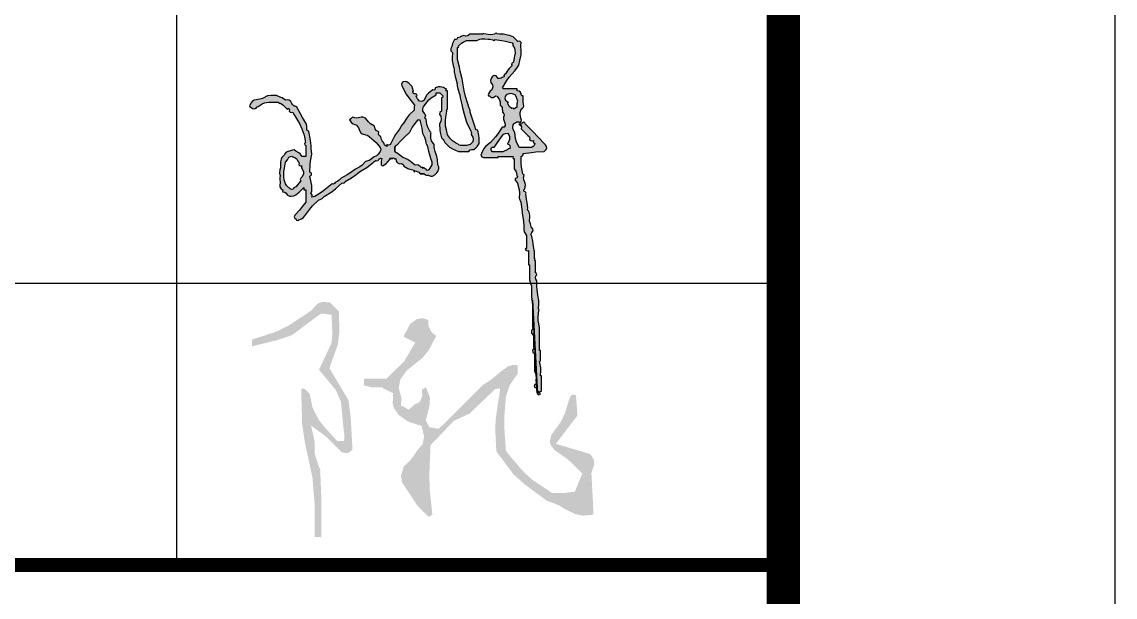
# Model space of a CAD drawing. Extents: x 343352 to 432452, y 769729 to 1078684.
# Drawn here: x 399458 to 402752, y 869656 to 871390 of the extents above; entities that cross this region are included whole.
import ezdxf

# ---------------------------------------------------------------- set-up
doc = ezdxf.new("R2010")
doc.units = 0
doc.header["$LTSCALE"] = 1000
doc.header["$MEASUREMENT"] = 0
doc.layers.add('PUB_TITLE', color=4, linetype='Continuous')

# ---------------------------------------------------------------- blocks, each defined once
blk = doc.blocks.new('A$C21010AD8')
h = blk.add_hatch(color=247)
h.paths.add_polyline_path([(249.1, 1768.2), (239.6, 1776.6), (231.3, 1779.1), (218.7, 1777.4), (197.6, 1790), (186.5, 1795.5), (163.8, 1804.8), (141.8, 1804.9), (130.8, 1804.3), (109, 1801.7), (79.3, 1786.9), (62.6, 1781.8), (29.7, 1777.4), (16.3, 1767.9), (10.3, 1761.2), (2.3, 1746.9), (0, 1741.9), (3.1, 1735.8), (8.4, 1734.7), (19.5, 1726.7), (28.8, 1725), (41.9, 1728.6), (44.7, 1734), (48.1, 1736.6), (54.1, 1737.7), (76.8, 1753.9), (90.8, 1759.8), (118.1, 1765.2), (141.3, 1765.2), (152.8, 1765.2), (176, 1765.2), (176.6, 1759.7), (183.5, 1756.3), (188.2, 1759.1), (203.4, 1746.3), (210.7, 1739.6), (224.8, 1725.5), (227.8, 1723.1), (233, 1724.9), (233.9, 1728.6), (240, 1723.9), (242.1, 1717.7), (240, 1710.3), (245.6, 1703.4), (253, 1701.3), (261.3, 1704.2), (265.2, 1695.2), (267.7, 1690.8), (273.5, 1682.9), (292.8, 1652.5), (301.5, 1636.5), (316.2, 1603.7), (328.1, 1571.8), (332.4, 1555), (337.5, 1521.4), (332.5, 1516), (334, 1506.6), (340.6, 1503.1), (340.6, 1476.3), (340.6, 1462.9), (340.6, 1436.1), (332, 1436.1), (327.8, 1436.1), (319.2, 1436.1), (305.8, 1451.9), (297.4, 1459), (279.6, 1469.6), (270.9, 1476.3), (259.2, 1475), (242.9, 1469.2), (232.4, 1466.1), (220.4, 1460.4), (213.1, 1452), (209.5, 1445.2), (200.6, 1435.3), (196.4, 1430.6), (192.7, 1419.6), (188.6, 1404), (187, 1377.4), (187, 1368), (183.3, 1356), (181.2, 1335.6), (184.9, 1322.6), (183.3, 1307.4), (183.9, 1293.3), (184.9, 1286.5), (184.9, 1281.3), (185.1, 1277.6), (183.1, 1262.9), (184.5, 1254.3), (191.2, 1241), (198.5, 1237.3), (201.8, 1230.8), (200.4, 1222.7), (213.4, 1221), (221.2, 1215.8), (227.8, 1204.5), (242.6, 1198.3), (251.5, 1197), (267.4, 1198.4), (279.6, 1204.5), (299.7, 1222.1), (309.4, 1231.3), (328.4, 1250.2), (328.4, 1244.1), (328.4, 1241), (328.4, 1234.9), (333.2, 1234.9), (335.7, 1234.9), (340.6, 1234.9), (340.6, 1205.7), (340.6, 1191.1), (340.6, 1161.8), (315.2, 1128.9), (301.8, 1113), (273.5, 1082.6), (271, 1072.5), (274.1, 1064.1), (282.7, 1058.2), (285.1, 1052.5), (293.5, 1050.8), (297.9, 1055.1), (314.8, 1060.1), (323.4, 1065.8), (334.5, 1079.5), (364.4, 1119.7), (381.1, 1138.8), (416.7, 1174), (431.8, 1179.1), (439.3, 1183.9), (450.3, 1195.3), (496.9, 1224.2), (519.2, 1240.9), (560, 1277.6), (568, 1276.2), (574.5, 1279.5), (578.2, 1286.7), (616.3, 1308.8), (634.7, 1321.1), (669.7, 1347.7), (708, 1370.5), (726.5, 1383.4), (761.1, 1411.7), (769.1, 1410.3), (775.7, 1413.5), (779.4, 1420.8), (785.4, 1425.2), (790.6, 1426), (797.7, 1423.9), (794.9, 1409.4), (794.3, 1402), (794.6, 1387.3), (797.4, 1381.8), (805.1, 1380.2), (809.8, 1384.3), (825.6, 1396.3), (833.1, 1403.1), (846.4, 1417.8), (846.4, 1423.9), (864.7, 1423.9), (865.1, 1426.6), (868.4, 1428.2), (870.8, 1426.9), (874, 1423), (878.3, 1422), (883, 1423.9), (885.5, 1409.2), (891.4, 1400.8), (904.3, 1393.4), (916.8, 1394.4), (926, 1389.3), (931.7, 1378.2), (954.4, 1364.8), (967.1, 1359.7), (992.7, 1353.8), (990.6, 1350.6), (992.1, 1346), (995.7, 1344.6), (996.7, 1348.4), (1001.9, 1350.1), (1004.9, 1347.7), (1016, 1345), (1021.9, 1341.3), (1029.2, 1332.4), (1035.3, 1332.4), (1053.6, 1332.4), (1061.8, 1326), (1067.6, 1323.8), (1078, 1323.3), (1092.8, 1317.5), (1103.9, 1318.4), (1117.6, 1326.4), (1130.4, 1338.4), (1135.8, 1346.5), (1142, 1362.9), (1141.7, 1373), (1140.3, 1378.3), (1135.9, 1387.3), (1133.6, 1419.5), (1130.5, 1435.8), (1120.7, 1466.5), (1115.2, 1482.9), (1113.9, 1492), (1114.6, 1509.2), (1098, 1532), (1092.9, 1548.1), (1093.2, 1576.2), (1095.7, 1579.2), (1093.9, 1584.4), (1090.2, 1585.4), (1075.1, 1613.6), (1069.9, 1629.8), (1065.8, 1661.6), (1059.3, 1665.1), (1057.7, 1674.4), (1062.8, 1679.8), (1057.4, 1693), (1053.5, 1699.4), (1044.5, 1710.3), (1046.2, 1727.2), (1049.6, 1736.3), (1059.7, 1749.9), (1081.5, 1777.9), (1095.9, 1790.4), (1126.8, 1807.8), (1126.8, 1812.7), (1126.8, 1815.1), (1126.8, 1820), (1135.3, 1820), (1139.6, 1820), (1148.1, 1820), (1153, 1815.1), (1155.4, 1812.7), (1160.3, 1807.8), (1165.3, 1802.4), (1163.8, 1793), (1157.2, 1789.5), (1157.2, 1757.9), (1157.2, 1742), (1157.2, 1710.3), (1147.9, 1702.4), (1146.6, 1689.5), (1154.2, 1679.8), (1155.3, 1660), (1153.3, 1649.1), (1145, 1631.1), (1147.4, 1597.9), (1149.8, 1581.2), (1157.2, 1548.8), (1168, 1540), (1172.7, 1534), (1178.6, 1521.4), (1207, 1493.9), (1224.5, 1482.2), (1260.8, 1466.5), (1285.2, 1466.5), (1297.4, 1466.5), (1321.8, 1466.5), (1330.8, 1476.1), (1339.2, 1479.5), (1352.3, 1478.7), (1367.1, 1491.9), (1374, 1499.4), (1385.8, 1515.3), (1384.1, 1547.1), (1382.2, 1563.1), (1376.6, 1594.5), (1367.4, 1597), (1362.1, 1603.3), (1361.4, 1612.8), (1349.2, 1649.4), (1343.1, 1667.7), (1330.9, 1704.2), (1330, 1714.2), (1328.7, 1719.3), (1324.8, 1728.6), (1303.5, 1798.1), (1294.9, 1833.7), (1282.2, 1905.3), (1271, 1951.6), (1265.5, 1974.8), (1254.7, 2021.1), (1254.7, 2050.4), (1254.7, 2065), (1254.7, 2094.3), (1259.1, 2094.4), (1262.4, 2099.3), (1260.8, 2103.4), (1277.9, 2119.8), (1288.2, 2126.9), (1309.6, 2136.9), (1334, 2136.9), (1346.2, 2136.9), (1370.5, 2136.9), (1389.1, 2144), (1399.5, 2146), (1419.3, 2146.1), (1438.9, 2145.1), (1448.8, 2143.9), (1468.1, 2140), (1471.8, 2136.6), (1478.5, 2138.3), (1480.2, 2143), (1522.1, 2137), (1543, 2132.7), (1583.9, 2121.7), (1587.6, 2116.8), (1588.5, 2112.5), (1586.9, 2106.5), (1597.2, 2090.2), (1600.6, 2080), (1602.1, 2060.8), (1598.5, 2042.5), (1596.7, 2033.3), (1593, 2015), (1592.6, 2008.7), (1589.9, 2002.9), (1582.7, 2000.2), (1579.6, 1991), (1583.9, 1984.6), (1565, 1967.9), (1556.7, 1957.7), (1544.2, 1935.8), (1537, 1932.1), (1533.7, 1925.6), (1535.1, 1917.5), (1527.5, 1914.4), (1523.8, 1912.6), (1516.8, 1908.4), (1507, 1906.1), (1500, 1907.8), (1492.4, 1914.5), (1487.7, 1922.5), (1480.1, 1925.7), (1471.1, 1923.6), (1466.2, 1918.7), (1463.8, 1916.3), (1458.9, 1911.4), (1453.9, 1894.9), (1455.6, 1883.2), (1465, 1868.8), (1466.6, 1856.6), (1465.9, 1849.9), (1462, 1838.3), (1451.2, 1831), (1446.4, 1825.5), (1440.6, 1813.9), (1438.3, 1809), (1441.4, 1802.9), (1446.7, 1801.7), (1456.9, 1792.9), (1468.6, 1791.9), (1480.2, 1798.7), (1484.7, 1803), (1493.1, 1801.4), (1495.5, 1795.6), (1507.2, 1778.9), (1510.9, 1767.3), (1510.7, 1746.9), (1517.3, 1742.6), (1520.2, 1739), (1522.9, 1731.6), (1524.1, 1720.7), (1524.7, 1715.2), (1526, 1704.2), (1533.3, 1694.2), (1535, 1685.8), (1532.1, 1673.7), (1532.3, 1661.3), (1533.6, 1654.8), (1538.1, 1643.3), (1542.1, 1631.7), (1541.3, 1623.4), (1535.1, 1612.8), (1530.2, 1612.8), (1527.8, 1612.8), (1522.9, 1612.8), (1498.2, 1573.9), (1483.9, 1555.4), (1452.8, 1521.4), (1425.8, 1499.7), (1413.9, 1485.1), (1398, 1454.3), (1395, 1443.9), (1400, 1433.8), (1410.2, 1430), (1445.5, 1430), (1463.2, 1430), (1498.5, 1430), (1498.5, 1432.4), (1498.5, 1433.6), (1498.5, 1436.1), (1535.1, 1436.1), (1553.4, 1436.1), (1589.9, 1436.1), (1587.2, 1431.4), (1590.6, 1424.4), (1596, 1423.9), (1596, 1399.5), (1596, 1387.3), (1596, 1362.9), (1606, 1347.8), (1609.4, 1338.3), (1611.3, 1320.3), (1615.4, 1315.6), (1613.8, 1307.8), (1608.2, 1305), (1602.7, 1302.3), (1601.1, 1294.5), (1605.2, 1289.8), (1612.6, 1281.8), (1615.5, 1276.1), (1617.4, 1265.4), (1626.2, 1234.8), (1628.1, 1218), (1626.5, 1186.2), (1635.4, 1160.2), (1638.5, 1146.4), (1641.8, 1119.1), (1646.6, 1080.1), (1649.1, 1060.6), (1653.9, 1021.6), (1653.7, 996.5), (1657.1, 982.7), (1669.2, 960.7), (1669.2, 929), (1669.2, 913.1), (1669.2, 881.4), (1666.5, 881.8), (1664.4, 880.8), (1663.1, 878.4), (1666.8, 871.1), (1673.3, 867.9), (1681.4, 869.3), (1681.4, 835.1), (1681.4, 818.1), (1681.4, 783.9), (1683.8, 783.9), (1685, 783.9), (1687.5, 783.9), (1687.5, 747.4), (1687.5, 729.1), (1687.5, 692.5), (1692.3, 677.9), (1694.8, 670.6), (1699.7, 655.9), (1699.7, 626.7), (1699.7, 612.1), (1699.7, 582.8), (1702.4, 582.5), (1704.1, 579.1), (1702.7, 576.7), (1701.3, 574.4), (1703, 570.9), (1705.7, 570.6), (1705.7, 504.8), (1705.7, 471.9), (1705.7, 406.1), (1708.5, 405.8), (1710.2, 402.3), (1708.8, 400), (1700.2, 385.2), (1701.2, 370.7), (1711.8, 357.3), (1711.8, 328.1), (1711.8, 313.4), (1711.8, 284.2), (1714.6, 283.9), (1716.3, 280.4), (1714.9, 278.1), (1707.3, 268.5), (1708.6, 255.5), (1717.9, 247.6), (1717.9, 206.2), (1717.9, 185.4), (1717.9, 144), (1726.3, 120.8), (1728.2, 107.7), (1727.1, 83.1), (1729.4, 73.3), (1727.6, 66.2), (1721, 58.7), (1717, 53.9), (1718.5, 46.3), (1724, 43.4), (1730.9, 37.9), (1733.1, 30.5), (1730.1, 22.1), (1735, 22.1), (1737.4, 22.1), (1742.3, 22.1), (1742.3, 17.2), (1742.3, 14.8), (1742.3, 9.9), (1737.4, 9.9), (1735, 9.9), (1730.1, 9.9), (1736.5, 2.2), (1745.2, 0), (1754.5, 3.8), (1750.3, 10.3), (1753.4, 19.5), (1760.6, 22.1), (1760.6, 58.7), (1760.6, 77), (1760.6, 113.5), (1758.2, 113.5), (1756.9, 113.5), (1754.5, 113.5), (1757, 145.1), (1756.4, 161.4), (1751.5, 192.8), (1748.1, 196.5), (1749.8, 203.2), (1754.5, 204.9), (1754.5, 229.3), (1754.5, 241.5), (1754.5, 265.9), (1752.1, 265.9), (1750.8, 265.9), (1748.4, 265.9), (1748.4, 322), (1748.4, 350), (1748.4, 406.1), (1741, 446.9), (1740.4, 468.5), (1745.4, 509.7), (1746.7, 512), (1745, 515.5), (1742.3, 515.8), (1744.7, 549.8), (1744.1, 567.3), (1739.3, 601.1), (1733.8, 634.9), (1732.6, 652.2), (1733.2, 686.4), (1725.7, 696.4), (1724, 704.8), (1727.1, 716.9), (1732.1, 722.3), (1730.6, 731.7), (1724, 735.2), (1724, 764.4), (1724, 779.1), (1724, 808.3), (1721.3, 808.6), (1719.6, 812.1), (1721, 814.4), (1722.4, 816.8), (1720.6, 820.2), (1717.9, 820.5), (1717.9, 837.6), (1717.9, 846.1), (1717.9, 863.2), (1716.7, 870.5), (1716.1, 874.1), (1714.9, 881.4), (1710, 910.7), (1707.6, 925.3), (1702.7, 954.6), (1698.4, 963.4), (1698.4, 970.2), (1702.7, 979), (1709.5, 987.7), (1708.2, 999.4), (1699.7, 1006.4), (1695.7, 1022.5), (1693.3, 1030.5), (1687.5, 1046), (1689.9, 1070.3), (1689.3, 1083), (1684.4, 1106.9), (1678.2, 1111.5), (1676.1, 1117.8), (1678.3, 1125.2), (1673.4, 1159.4), (1671, 1176.4), (1666.1, 1210.6), (1667.3, 1215.4), (1666.4, 1219), (1663.1, 1222.7), (1656.5, 1226.2), (1655, 1235.6), (1660, 1241), (1663.8, 1262.8), (1662.4, 1275.5), (1653.9, 1295.9), (1652.8, 1308.1), (1653.4, 1314.6), (1657, 1326.4), (1650.9, 1327.2), (1647.8, 1332.4), (1640, 1373.3), (1638.1, 1394.5), (1638.7, 1436.1), (1646.2, 1440.6), (1649.6, 1445.7), (1650.9, 1454.3), (1700.6, 1461.5), (1725.7, 1464), (1775.8, 1466.5), (1780.7, 1471.4), (1783.1, 1473.8), (1788, 1478.7), (1791.9, 1489.1), (1791, 1496.9), (1785, 1506.1), (1736.1, 1557.2), (1711.7, 1582.8), (1663.1, 1634.1), (1660.7, 1641.5), (1651.1, 1644.7), (1644.8, 1640.2), (1640.1, 1632.2), (1632.5, 1629), (1623.5, 1631.1), (1634.6, 1625.3), (1639.7, 1616.2), (1638.7, 1603.7), (1654.6, 1587.8), (1662.5, 1579.9), (1678.3, 1564), (1686.9, 1558.1), (1690, 1549.8), (1687.5, 1539.7), (1695.3, 1533.3), (1702, 1531.6), (1711.8, 1533.6), (1710.7, 1525.5), (1713.8, 1519.3), (1721, 1515.3), (1715.8, 1503.4), (1710.7, 1497.7), (1699.7, 1490.9), (1670.4, 1490.9), (1655.8, 1490.9), (1626.5, 1490.9), (1609.6, 1525.1), (1603.8, 1544.4), (1599.1, 1582.3), (1590.7, 1599), (1588.6, 1609.4), (1589.9, 1628), (1594.8, 1632.9), (1597.3, 1635.3), (1602.1, 1640.2), (1612.8, 1646.2), (1623.3, 1645.2), (1632.6, 1637.2), (1638.8, 1647.7), (1639.7, 1656.1), (1635.7, 1667.7), (1631, 1689.1), (1631.7, 1701.7), (1638.7, 1722.5), (1646.2, 1728.4), (1649.5, 1732.4), (1653.9, 1740.8), (1650.5, 1765), (1649.9, 1777.3), (1650.9, 1801.7), (1643.1, 1802.5), (1637.8, 1809.2), (1638.7, 1817), (1632.8, 1826.8), (1625.8, 1831.2), (1614.3, 1832.2), (1614.3, 1837.1), (1614.3, 1839.5), (1614.3, 1844.4), (1580.2, 1844.4), (1563.1, 1844.4), (1529, 1844.4), (1529.4, 1847.1), (1528.3, 1849.2), (1526, 1850.5), (1550.8, 1894.7), (1565.7, 1915.9), (1599.1, 1954.1), (1616.5, 1975.1), (1623.2, 1988.5), (1629.6, 2015), (1637.4, 2050.8), (1638.7, 2069.9), (1635.7, 2106.5), (1636.8, 2115.7), (1638.7, 2124.7), (1632, 2130.6), (1626.1, 2132.3), (1617.4, 2130.8), (1606.4, 2141.8), (1600.9, 2147.3), (1589.9, 2158.3), (1567.2, 2165.7), (1555.5, 2168.8), (1532.1, 2173.5), (1516.2, 2173.8), (1508.2, 2174.4), (1492.4, 2176.6), (1488.7, 2179.9), (1482, 2178.2), (1480.2, 2173.5), (1453.5, 2171.1), (1439.6, 2171.7), (1413.2, 2176.6), (1410.9, 2177.9), (1407.4, 2176.2), (1407.1, 2173.5), (1375.4, 2173.5), (1359.6, 2173.5), (1327.9, 2173.5), (1315.9, 2164.8), (1305.5, 2163.1), (1291.3, 2167.4), (1277.2, 2160.3), (1269.8, 2157.2), (1254.7, 2152.2), (1251, 2144.9), (1244.5, 2141.6), (1236.5, 2143), (1227.9, 2127.1), (1224.7, 2118.2), (1221.2, 2100.4), (1213.6, 2087.8), (1214.7, 2074.9), (1224.3, 2063.8), (1221.7, 2032.2), (1222.4, 2015.9), (1227.3, 1984.6), (1232.9, 1970.8), (1234.3, 1962.8), (1233.4, 1948), (1240.7, 1918.7), (1244.4, 1904.1), (1251.7, 1874.9), (1252.8, 1860.1), (1254, 1852.6), (1257.8, 1838.3), (1265.3, 1819.6), (1267.8, 1809.5), (1270, 1789.5), (1279.7, 1750.5), (1284.6, 1731), (1294.4, 1692), (1305.9, 1650.4), (1314, 1629.8), (1334, 1591.5), (1337.7, 1583.7), (1338.4, 1578.6), (1337, 1570.1), (1346.2, 1553.9), (1348.4, 1542.9), (1346.2, 1524.4), (1340.1, 1518.3), (1337, 1515.3), (1330.9, 1509.2), (1308.4, 1503.3), (1296.3, 1502.1), (1273, 1503.1), (1263.3, 1508), (1258.4, 1510.4), (1248.7, 1515.3), (1223.3, 1531.7), (1211.6, 1542.7), (1193.8, 1567.1), (1189.6, 1588), (1187.1, 1598.3), (1181.6, 1618.9), (1182.5, 1655.6), (1184.4, 1674.1), (1190.8, 1710.3), (1187.4, 1714.1), (1189.1, 1720.8), (1193.8, 1722.5), (1193.8, 1766.4), (1193.8, 1788.3), (1193.8, 1832.2), (1188.4, 1832.8), (1184.9, 1839.7), (1187.7, 1844.4), (1178.3, 1848.4), (1169.4, 1853.5), (1150.3, 1857.6), (1139.1, 1856.9), (1120.7, 1850.5), (1119.9, 1842.7), (1113.2, 1837.4), (1105.4, 1838.3), (1079.8, 1819.1), (1068.4, 1805.7), (1053.6, 1777.4), (1044.7, 1770.5), (1037.2, 1768.9), (1026.2, 1771.3), (1017.2, 1779.5), (1013.3, 1784.7), (1007.9, 1795.6), (1005.5, 1798.6), (1007.2, 1803.8), (1011, 1804.8), (1007.2, 1812.1), (1000.7, 1815.3), (992.7, 1813.9), (986.7, 1818.3), (985.4, 1826.1), (989.6, 1832.2), (985, 1842.8), (983.1, 1848.4), (980.5, 1859.6), (973.2, 1866.9), (969.5, 1870.6), (962.2, 1877.9), (949.5, 1886.1), (940.7, 1888.3), (925.6, 1887.1), (919.3, 1879.3), (917.6, 1872.5), (919.5, 1862.7), (945.1, 1813.5), (960.6, 1789.8), (995.7, 1746.9), (993.4, 1734.9), (992.8, 1728.7), (992.7, 1716.4), (963.9, 1687.5), (950.9, 1671.3), (928.7, 1637.2), (917.3, 1623.8), (912.3, 1616.3), (904.3, 1600.6), (880.5, 1568.5), (870, 1551.2), (852.5, 1515.3), (845.9, 1507.7), (837.5, 1505.6), (828.1, 1509.2), (828.1, 1504.3), (828.1, 1501.9), (828.1, 1497), (818.5, 1502.7), (814, 1507.9), (809.8, 1518.3), (800.2, 1531.6), (796.4, 1539.3), (791.6, 1554.9), (781.9, 1563.7), (778.4, 1572.3), (779.4, 1585.4), (764.9, 1593.5), (758.3, 1602.6), (755, 1618.9), (730.2, 1634.6), (718.6, 1644.8), (700.1, 1667.7), (684, 1673.4), (674.3, 1674.1), (657.5, 1670.7), (643, 1668.4), (634.8, 1669), (620.9, 1673.7), (614.4, 1666.8), (610.6, 1663.7), (602.6, 1658.5), (614.9, 1640.6), (625, 1632.7), (645.3, 1625), (656.8, 1609), (661.8, 1600.3), (669.7, 1582.3), (680.7, 1574.3), (687.1, 1571.1), (700.1, 1567.1), (709.1, 1564.6), (713.5, 1562.7), (721.5, 1557.9), (750.6, 1533.7), (764.3, 1520.1), (788.5, 1490.9), (792.1, 1480.5), (791.3, 1472.9), (785.5, 1463.5), (774.6, 1447.8), (766.2, 1440.8), (748.9, 1433), (732.3, 1418), (721.6, 1411.9), (700.1, 1405.6), (679.1, 1383.5), (666.3, 1373.9), (639.2, 1359.9), (606.1, 1336.4), (588.9, 1325.4), (553.9, 1305), (540.5, 1293.6), (533, 1288.6), (517.3, 1280.6), (513.6, 1273.4), (507.1, 1270.1), (499, 1271.5), (459, 1239.1), (438.2, 1223.8), (395.4, 1195.3), (388, 1194.4), (384.4, 1193.8), (377.1, 1192.3), (379.3, 1199.4), (378.4, 1204.6), (374.1, 1210.6), (370.7, 1214.3), (372.4, 1221), (377.1, 1222.7), (375.6, 1260.8), (373.1, 1280), (364.9, 1317.2), (368.6, 1320.9), (370.4, 1322.7), (374.1, 1326.4), (374.7, 1333.4), (371.5, 1338.9), (364.9, 1341.6), (365.8, 1385.7), (368.2, 1408), (377.1, 1451.3), (373.5, 1484.2), (371.6, 1500.7), (368, 1533.6), (364.5, 1555.5), (362.7, 1566.5), (358.8, 1588.4), (354, 1590.9), (351.5, 1592.1), (346.7, 1594.5), (346.5, 1609.2), (345.9, 1616.6), (343.6, 1631.1), (320.8, 1672.7), (309.2, 1693.5), (285.7, 1734.7), (280.7, 1738.9), (277, 1740.4), (270.5, 1740.8), (261, 1750.9), (256.6, 1756.5)])
h.paths.add_polyline_path([(262.5, 1435.4), (266.2, 1433.6), (273.5, 1430), (282.9, 1423.8), (287.2, 1418.9), (291.8, 1408.6), (298.7, 1403.1), (300.8, 1395.7), (297.9, 1387.3), (303.5, 1382), (308.5, 1380.3), (316.2, 1381.2), (314, 1374.1), (314.9, 1368.9), (319.2, 1362.9), (327.3, 1343.8), (326.4, 1329.2), (316.2, 1311.1), (309.3, 1305.6), (307.1, 1298.2), (310.1, 1289.8), (298, 1275.1), (291.9, 1267.7), (279.6, 1253.2), (267.4, 1247.1), (262.9, 1239.5), (253.9, 1236.9), (246.1, 1241), (226.9, 1259.1), (218.8, 1271.2), (209.5, 1295.9), (208, 1315.5), (207, 1345.3), (212.3, 1366.7), (217.6, 1402.9), (230.4, 1416.7), (237.9, 1432.7), (254.6, 1439.4)], flags=16)
h.paths.add_polyline_path([(876.9, 1497), (883, 1497), (881.6, 1499.3), (883.3, 1502.8), (886, 1503.1), (917.7, 1534.8), (933.6, 1550.6), (965.3, 1582.3), (982, 1613.2), (992, 1628.1), (1014, 1655.5), (1020.1, 1655.5), (1023.2, 1655.5), (1029.2, 1655.5), (1038.2, 1624.5), (1041.3, 1608.3), (1044.5, 1576.2), (1053.3, 1559.9), (1057, 1551.2), (1062.8, 1533.6), (1064.7, 1518.3), (1067.3, 1510.4), (1075, 1497), (1082.3, 1467.7), (1085.9, 1453.1), (1093.2, 1423.9), (1101.9, 1402.3), (1101, 1386.5), (1090.2, 1366), (1084.3, 1357.4), (1075.9, 1354.3), (1065.8, 1356.8), (1060.9, 1361.7), (1058.5, 1364.1), (1053.6, 1369), (1041.4, 1369), (1041.4, 1375.1), (1036.8, 1373.2), (1032.4, 1374.3), (1029.2, 1378.2), (1019.7, 1386.5), (1011.4, 1389), (998.8, 1387.3), (971.9, 1408.9), (956.8, 1418.3), (925.6, 1433), (907, 1447.6), (897.2, 1454.4), (876.9, 1466.5)], flags=16)
h.paths.add_polyline_path([(1455.9, 1484.8), (1461.5, 1490.1), (1466.5, 1491.8), (1474.2, 1490.9), (1493.4, 1520.3), (1503.1, 1535), (1522.9, 1564), (1536.4, 1571.4), (1544.2, 1574), (1559.5, 1576.2), (1569.9, 1556.9), (1570.7, 1541.8), (1562.5, 1521.4), (1558.4, 1516.7), (1560, 1508.9), (1565.6, 1506.1), (1572.5, 1500.6), (1574.6, 1493.2), (1571.7, 1484.8), (1567, 1486.7), (1562.7, 1485.6), (1559.5, 1481.8), (1547.5, 1475.3), (1541.4, 1472.2), (1529, 1466.5), (1502.2, 1466.5), (1488.8, 1466.5), (1462, 1466.5), (1456.7, 1472.1), (1455, 1477.2)], flags=16)
h.paths.add_polyline_path([(1540.4, 1785.6), (1541.2, 1798.7), (1546.1, 1803.6), (1548.5, 1806), (1553.4, 1810.9), (1572.3, 1815.8), (1584, 1815.1), (1602.1, 1807.8), (1609.5, 1793.8), (1612.6, 1786.4), (1617.4, 1771.3), (1614.6, 1756.8), (1614, 1749.4), (1614.3, 1734.7), (1605.1, 1731.4), (1600.5, 1728.8), (1593, 1722.5), (1591.2, 1727.6), (1586, 1730.2), (1580.8, 1728.6), (1567.8, 1737.2), (1562, 1744.5), (1556.4, 1759.1), (1558.8, 1762.1), (1557.1, 1767.3), (1553.4, 1768.2), (1543.8, 1777.2)], flags=16)
at = {"color": 247}
for points in [[(185.1, 1277.6), (183.1, 1262.9), (184.5, 1254.3), (191.2, 1241), (198.5, 1237.3), (201.8, 1230.8), (200.4, 1222.7), (213.4, 1221), (221.2, 1215.8), (227.8, 1204.5), (242.6, 1198.3), (251.5, 1197), (267.4, 1198.4), (279.6, 1204.5), (299.7, 1222.1), (309.4, 1231.3), (328.4, 1250.2), (328.4, 1244.1), (328.4, 1241), (328.4, 1234.9), (333.2, 1234.9), (335.7, 1234.9), (340.6, 1234.9), (340.6, 1205.7), (340.6, 1191.1), (340.6, 1161.8), (315.2, 1128.9), (301.8, 1113), (273.5, 1082.6), (271, 1072.5), (274.1, 1064.1), (282.7, 1058.2), (285.1, 1052.5), (293.5, 1050.8), (297.9, 1055.1), (314.8, 1060.1), (323.4, 1065.8), (334.5, 1079.5), (364.4, 1119.7), (381.1, 1138.8), (416.7, 1174), (431.8, 1179.1), (439.3, 1183.9), (450.3, 1195.3), (496.9, 1224.2), (519.2, 1240.9), (560, 1277.6), (568, 1276.2), (574.5, 1279.5), (578.2, 1286.7), (616.3, 1308.8), (634.7, 1321.1), (669.7, 1347.7), (708, 1370.5), (726.5, 1383.4), (761.1, 1411.7), (769.1, 1410.3), (775.7, 1413.5), (779.4, 1420.8), (785.4, 1425.2), (790.6, 1426), (797.7, 1423.9), (794.9, 1409.4), (794.3, 1402), (794.6, 1387.3), (797.4, 1381.8), (805.1, 1380.2), (809.8, 1384.3), (825.6, 1396.3), (833.1, 1403.1), (846.4, 1417.8), (846.4, 1423.9), (846.4, 1417.8), (846.4, 1423.9), (864.7, 1423.9), (846.4, 1423.9), (864.7, 1423.9), (865.1, 1426.6), (868.4, 1428.2), (870.8, 1426.9), (874, 1423), (878.3, 1422), (883, 1423.9), (885.5, 1409.2), (891.4, 1400.8), (904.3, 1393.4), (916.8, 1394.4), (926, 1389.3), (931.7, 1378.2), (954.4, 1364.8), (967.1, 1359.7), (992.7, 1353.8), (990.6, 1350.6), (992.1, 1346), (995.7, 1344.6), (996.7, 1348.4), (1001.9, 1350.1), (1004.9, 1347.7), (1016, 1345), (1021.9, 1341.3), (1029.2, 1332.4), (1035.3, 1332.4), (1053.6, 1332.4), (1061.8, 1326), (1067.6, 1323.8), (1078, 1323.3), (1092.8, 1317.5), (1103.9, 1318.4), (1117.6, 1326.4), (1130.4, 1338.4), (1135.8, 1346.5), (1142, 1362.9), (1141.7, 1373), (1140.3, 1378.3), (1135.9, 1387.3), (1133.6, 1419.5), (1130.5, 1435.8), (1120.7, 1466.5), (1115.2, 1482.9), (1113.9, 1492), (1114.6, 1509.2), (1098, 1532), (1092.9, 1548.1), (1093.2, 1576.2), (1095.7, 1579.2), (1093.9, 1584.4), (1090.2, 1585.4), (1075.1, 1613.6), (1069.9, 1629.8), (1065.8, 1661.6), (1059.3, 1665.1), (1057.7, 1674.4), (1062.8, 1679.8), (1057.4, 1693), (1053.5, 1699.4), (1044.5, 1710.3), (1046.2, 1727.2), (1049.6, 1736.3), (1059.7, 1749.9), (1081.5, 1777.9), (1095.9, 1790.4), (1126.8, 1807.8), (1126.8, 1812.7), (1126.8, 1815.1), (1126.8, 1820), (1135.3, 1820), (1139.6, 1820), (1148.1, 1820), (1153, 1815.1), (1155.4, 1812.7), (1160.3, 1807.8), (1165.3, 1802.4), (1163.8, 1793), (1157.2, 1789.5), (1157.2, 1757.9), (1157.2, 1742), (1157.2, 1710.3), (1147.9, 1702.4), (1146.6, 1689.5), (1154.2, 1679.8), (1155.3, 1660), (1153.3, 1649.1), (1145, 1631.1), (1147.4, 1597.9), (1149.8, 1581.2), (1157.2, 1548.8), (1168, 1540), (1172.7, 1534), (1178.6, 1521.4), (1207, 1493.9), (1224.5, 1482.2), (1260.8, 1466.5), (1285.2, 1466.5), (1297.4, 1466.5), (1321.8, 1466.5), (1330.8, 1476.1), (1339.2, 1479.5), (1352.3, 1478.7), (1367.1, 1491.9), (1374, 1499.4), (1385.8, 1515.3), (1384.1, 1547.1), (1382.2, 1563.1), (1376.6, 1594.5), (1367.4, 1597), (1362.1, 1603.3), (1361.4, 1612.8), (1349.2, 1649.4), (1343.1, 1667.7), (1330.9, 1704.2), (1330, 1714.2), (1328.7, 1719.3), (1324.8, 1728.6), (1303.5, 1798.1), (1294.9, 1833.7), (1282.2, 1905.3), (1271, 1951.6), (1265.5, 1974.8), (1254.7, 2021.1), (1254.7, 2050.4), (1254.7, 2065), (1254.7, 2094.3), (1259.1, 2094.4), (1262.4, 2099.3), (1260.8, 2103.4), (1277.9, 2119.8), (1288.2, 2126.9), (1309.6, 2136.9), (1334, 2136.9), (1346.2, 2136.9), (1370.5, 2136.9), (1389.1, 2144), (1399.5, 2146), (1419.3, 2146.1), (1438.9, 2145.1), (1448.8, 2143.9), (1468.1, 2140), (1471.8, 2136.6), (1478.5, 2138.3), (1480.2, 2143), (1522.1, 2137), (1543, 2132.7), (1583.9, 2121.7), (1587.6, 2116.8), (1588.5, 2112.5), (1586.9, 2106.5), (1597.2, 2090.2), (1600.6, 2080), (1602.1, 2060.8), (1598.5, 2042.5), (1596.7, 2033.3), (1593, 2015), (1592.7, 2010), (1592, 2007.4), (1589.9, 2002.9), (1582.7, 2000.2), (1579.6, 1991), (1583.9, 1984.6), (1565, 1967.9), (1556.7, 1957.7), (1544.2, 1935.8), (1537, 1932.1), (1533.7, 1925.6), (1535.1, 1917.5), (1527.5, 1914.4), (1523.8, 1912.6), (1516.8, 1908.4), (1507, 1906.1), (1500, 1907.8), (1492.4, 1914.5), (1487.7, 1922.5), (1480.1, 1925.7), (1471.1, 1923.6), (1466.2, 1918.7), (1463.8, 1916.3), (1458.9, 1911.4), (1453.9, 1894.9), (1455.6, 1883.2), (1465, 1868.8), (1466.6, 1856.6), (1465.9, 1849.9), (1462, 1838.3), (1451.2, 1831), (1446.4, 1825.5), (1440.6, 1813.9), (1438.3, 1809), (1441.4, 1802.9), (1446.7, 1801.7), (1456.9, 1792.9), (1468.6, 1791.9), (1480.2, 1798.7), (1484.7, 1803), (1493.1, 1801.4), (1495.5, 1795.6), (1507.2, 1778.9), (1510.9, 1767.3), (1510.7, 1746.9), (1517.3, 1742.6), (1520.2, 1739), (1522.9, 1731.6), (1524.1, 1720.7), (1524.7, 1715.2), (1526, 1704.2), (1533.3, 1694.2), (1535, 1685.8), (1532.1, 1673.7), (1532.3, 1661.3), (1533.6, 1654.8), (1538.1, 1643.3), (1542.1, 1631.7), (1541.3, 1623.4), (1535.1, 1612.8), (1530.2, 1612.8), (1527.8, 1612.8), (1522.9, 1612.8), (1498.2, 1573.9), (1483.9, 1555.4), (1452.8, 1521.4), (1425.8, 1499.7), (1413.9, 1485.1), (1398, 1454.3), (1395, 1443.9), (1400, 1433.8), (1410.2, 1430), (1445.5, 1430), (1463.2, 1430), (1498.5, 1430), (1498.5, 1432.4), (1498.5, 1433.6), (1498.5, 1436.1), (1535.1, 1436.1), (1553.4, 1436.1), (1589.9, 1436.1), (1587.2, 1431.4), (1590.6, 1424.4), (1596, 1423.9), (1596, 1399.5), (1596, 1387.3), (1596, 1362.9), (1606, 1347.8), (1609.4, 1338.3), (1611.3, 1320.3), (1615.4, 1315.6), (1613.8, 1307.8), (1608.2, 1305), (1602.7, 1302.3), (1601.1, 1294.5), (1605.2, 1289.8), (1612.6, 1281.8), (1615.5, 1276.1), (1617.4, 1265.4), (1626.2, 1234.8), (1628.1, 1218), (1626.5, 1186.2), (1635.4, 1160.2), (1638.5, 1146.4), (1641.8, 1119.1), (1646.6, 1080.1), (1649.1, 1060.6), (1653.9, 1021.6), (1653.7, 996.5), (1657.1, 982.7), (1669.2, 960.7), (1669.2, 929), (1669.2, 913.1), (1669.2, 881.4), (1666.5, 881.8), (1664.4, 880.8), (1663.1, 878.4), (1666.8, 871.1), (1673.3, 867.9), (1681.4, 869.3), (1681.4, 835.1), (1681.4, 818.1), (1681.4, 783.9), (1683.8, 783.9), (1685, 783.9), (1687.5, 783.9), (1687.5, 747.4), (1687.5, 729.1), (1687.5, 692.5), (1692.3, 677.9), (1694.8, 670.6), (1699.7, 655.9), (1699.7, 626.7), (1699.7, 612.1), (1699.7, 582.8), (1702.4, 582.5), (1704.1, 579.1), (1702.7, 576.7), (1701.3, 574.4), (1703, 570.9), (1705.7, 570.6), (1705.7, 504.8), (1705.7, 471.9), (1705.7, 406.1), (1708.5, 405.8), (1710.2, 402.3), (1708.8, 400), (1700.2, 385.2), (1701.2, 370.7), (1711.8, 357.3), (1711.8, 328.1), (1711.8, 313.4), (1711.8, 284.2), (1714.6, 283.9), (1716.3, 280.4), (1714.9, 278.1), (1707.3, 268.5), (1708.6, 255.5), (1717.9, 247.6), (1717.9, 206.2), (1717.9, 185.4), (1717.9, 144), (1726.3, 120.8), (1728.2, 107.7), (1727.1, 83.1), (1729.4, 73.3), (1727.6, 66.2), (1721, 58.7), (1717, 53.9), (1718.5, 46.3), (1724, 43.4), (1730.9, 37.9), (1733.1, 30.5), (1730.1, 22.1), (1735, 22.1), (1737.4, 22.1), (1742.3, 22.1), (1742.3, 17.2), (1742.3, 14.8), (1742.3, 9.9), (1737.4, 9.9), (1735, 9.9), (1705.7, 570.6), (1736.5, 2.2), (1745.2, 0), (1754.5, 3.8), (1750.3, 10.3), (1753.4, 19.5), (1760.6, 22.1), (1760.6, 58.7), (1760.6, 77), (1760.6, 113.5), (1758.2, 113.5), (1756.9, 113.5), (1754.5, 113.5), (1757, 145.1), (1756.4, 161.4), (1751.5, 192.8), (1748.1, 196.5), (1749.8, 203.2), (1754.5, 204.9), (1754.5, 229.3), (1754.5, 241.5), (1754.5, 265.9), (1752.1, 265.9), (1750.8, 265.9), (1748.4, 265.9), (1748.4, 322), (1748.4, 350), (1748.4, 406.1), (1741, 446.9), (1740.4, 468.5), (1745.4, 509.7), (1746.7, 512), (1745, 515.5), (1742.3, 515.8), (1744.7, 549.8), (1744.1, 567.3), (1739.3, 601.1), (1733.8, 634.9), (1732.6, 652.2), (1733.2, 686.4), (1725.7, 696.4), (1724, 704.8), (1727.1, 716.9), (1732.1, 722.3), (1730.6, 731.7), (1724, 735.2), (1724, 764.4), (1724, 779.1), (1724, 808.3), (1721.3, 808.6), (1719.6, 812.1), (1721, 814.4), (1722.4, 816.8), (1720.6, 820.2), (1717.9, 820.5), (1717.9, 837.6), (1717.9, 846.1), (1717.9, 863.2), (1716.7, 870.5), (1716.1, 874.1), (1714.9, 881.4), (1710, 910.7), (1707.6, 925.3), (1702.7, 954.6), (1698.4, 963.4), (1698.4, 970.2), (1702.7, 979), (1709.5, 987.7), (1708.2, 999.4), (1699.7, 1006.4), (1695.7, 1022.5), (1693.3, 1030.5), (1687.5, 1046), (1689.9, 1070.3), (1689.3, 1083), (1684.4, 1106.9), (1678.2, 1111.5), (1676.1, 1117.8), (1678.3, 1125.2), (1673.4, 1159.4), (1671, 1176.4), (1666.1, 1210.6), (1667.3, 1215.4), (1666.4, 1219), (1663.1, 1222.7), (1656.5, 1226.2), (1655, 1235.6), (1660, 1241), (1663.8, 1262.8), (1662.4, 1275.5), (1653.9, 1295.9), (1652.8, 1308.1), (1653.4, 1314.6), (1657, 1326.4), (1652.6, 1326.9), (1650.1, 1328.7), (1647.8, 1332.4), (1640, 1373.3), (1638.1, 1394.5), (1638.7, 1436.1), (1646.2, 1440.6), (1649.6, 1445.7), (1650.9, 1454.3), (1700.6, 1461.5), (1725.7, 1464), (1775.8, 1466.5), (1780.7, 1471.4), (1783.1, 1473.8), (1788, 1478.7), (1791.9, 1489.1), (1791, 1496.9), (1785, 1506.1), (1736.1, 1557.2), (1711.7, 1582.8), (1663.1, 1634.1), (1660.7, 1641.5), (1651.1, 1644.7), (1644.8, 1640.2), (1640.1, 1632.2), (1632.5, 1629), (1623.5, 1631.1), (1634.6, 1625.3), (1639.7, 1616.2), (1638.7, 1603.7), (1654.6, 1587.8), (1662.5, 1579.9), (1678.3, 1564), (1686.9, 1558.1), (1690, 1549.8), (1687.5, 1539.7), (1695.3, 1533.3), (1702, 1531.6), (1711.8, 1533.6), (1710.7, 1525.5), (1713.8, 1519.3), (1721, 1515.3), (1715.8, 1503.4), (1710.7, 1497.7), (1699.7, 1490.9), (1670.4, 1490.9), (1655.8, 1490.9), (1626.5, 1490.9), (1609.6, 1525.1), (1603.8, 1544.4), (1599.1, 1582.3), (1590.7, 1599), (1588.6, 1609.4), (1589.9, 1628), (1594.8, 1632.9), (1597.3, 1635.3), (1602.1, 1640.2), (1612.8, 1646.2), (1623.3, 1645.2), (1632.6, 1637.2), (1638.8, 1647.7), (1639.7, 1656.1), (1635.7, 1667.7), (1631, 1689.1), (1631.7, 1701.7), (1638.7, 1722.5), (1646.2, 1728.4), (1649.5, 1732.4), (1653.9, 1740.8), (1650.5, 1765), (1649.9, 1777.3), (1650.9, 1801.7), (1643.1, 1802.5), (1637.8, 1809.2), (1638.7, 1817), (1632.8, 1826.8), (1625.8, 1831.2), (1614.3, 1832.2), (1614.3, 1837.1), (1614.3, 1839.5), (1614.3, 1844.4), (1580.2, 1844.4), (1563.1, 1844.4), (1529, 1844.4), (1529.4, 1847.1), (1528.3, 1849.2), (1526, 1850.5), (1550.8, 1894.7), (1565.7, 1915.9), (1599.1, 1954.1), (1616.5, 1975.1), (1623.2, 1988.5), (1629.6, 2015), (1637.4, 2050.8), (1638.7, 2069.9), (1635.7, 2106.5), (1636.5, 2113.8), (1637.2, 2117.5), (1638.7, 2124.7), (1632, 2130.6), (1626.1, 2132.3), (1617.4, 2130.8), (1606.4, 2141.8), (1600.9, 2147.3), (1589.9, 2158.3), (1567.2, 2165.7), (1555.5, 2168.8), (1532.1, 2173.5), (1516.2, 2173.8), (1508.2, 2174.4), (1492.4, 2176.6), (1488.7, 2179.9), (1482, 2178.2), (1480.2, 2173.5), (1453.5, 2171.1), (1439.6, 2171.7), (1413.2, 2176.6), (1410.9, 2177.9), (1407.4, 2176.2), (1407.1, 2173.5), (1375.4, 2173.5), (1359.6, 2173.5), (1327.9, 2173.5), (1315.9, 2164.8), (1305.5, 2163.1), (1291.3, 2167.4), (1277.2, 2160.3), (1269.8, 2157.2), (1254.7, 2152.2), (1251, 2144.9), (1244.5, 2141.6), (1236.5, 2143), (1227.9, 2127.1), (1224.7, 2118.2), (1221.2, 2100.4), (1213.6, 2087.8), (1214.7, 2074.9), (1224.3, 2063.8), (1221.7, 2032.2), (1222.4, 2015.9), (1227.3, 1984.6), (1232.9, 1970.8), (1234.3, 1962.8), (1233.4, 1948), (1240.7, 1918.7), (1244.4, 1904.1), (1251.7, 1874.9), (1252.8, 1860.1), (1254, 1852.6), (1257.8, 1838.3), (1265.3, 1819.6), (1267.8, 1809.5), (1270, 1789.5), (1279.7, 1750.5), (1284.6, 1731), (1294.4, 1692), (1305.9, 1650.4), (1314, 1629.8), (1334, 1591.5), (1337.7, 1583.7), (1338.4, 1578.6), (1337, 1570.1), (1346.2, 1553.9), (1348.4, 1542.9), (1346.2, 1524.4), (1340.1, 1518.3), (1337, 1515.3), (1330.9, 1509.2), (1308.4, 1503.3), (1296.3, 1502.1), (1273, 1503.1), (1263.3, 1508), (1258.4, 1510.4), (1248.7, 1515.3), (1223.3, 1531.7), (1211.6, 1542.7), (1193.8, 1567.1), (1189.6, 1588), (1187.1, 1598.3), (1181.6, 1618.9), (1182.5, 1655.6), (1184.4, 1674.1), (1190.8, 1710.3), (1187.4, 1714.1), (1189.1, 1720.8), (1193.8, 1722.5), (1193.8, 1766.4), (1193.8, 1788.3), (1193.8, 1832.2), (1188.4, 1832.8), (1184.9, 1839.7), (1187.7, 1844.4), (1180.2, 1847.6), (1176.5, 1849.5), (1169.4, 1853.5), (1150.3, 1857.6), (1139.1, 1856.9), (1120.7, 1850.5), (1119.9, 1842.7), (1113.2, 1837.4), (1105.4, 1838.3), (1079.8, 1819.1), (1068.4, 1805.7), (1053.6, 1777.4), (1044.7, 1770.5), (1037.2, 1768.9), (1026.2, 1771.3), (1017.2, 1779.5), (1013.3, 1784.7), (1007.9, 1795.6), (1005.5, 1798.6), (1007.2, 1803.8), (1011, 1804.8), (1007.2, 1812.1), (1000.7, 1815.3), (992.7, 1813.9), (986.7, 1818.3), (985.4, 1826.1), (989.6, 1832.2), (985, 1842.8), (983.1, 1848.4), (980.5, 1859.6), (973.2, 1866.9), (969.5, 1870.6), (962.2, 1877.9), (949.5, 1886.1), (940.7, 1888.3), (925.6, 1887.1), (919.3, 1879.3), (917.6, 1872.5), (919.5, 1862.7), (945.1, 1813.5), (960.6, 1789.8), (995.7, 1746.9), (993.4, 1734.9), (992.8, 1728.7), (992.7, 1716.4), (963.9, 1687.5), (950.9, 1671.3), (928.7, 1637.2), (917.3, 1623.8), (912.3, 1616.3), (904.3, 1600.6), (880.5, 1568.5), (870, 1551.2), (852.5, 1515.3), (845.9, 1507.7), (837.5, 1505.6), (828.1, 1509.2), (828.1, 1504.3), (828.1, 1501.9), (828.1, 1497), (818.5, 1502.7), (814, 1507.9), (809.8, 1518.3), (800.2, 1531.6), (796.4, 1539.3), (791.6, 1554.9), (781.9, 1563.7), (778.4, 1572.3), (779.4, 1585.4), (764.9, 1593.5), (758.3, 1602.6), (755, 1618.9), (730.2, 1634.6), (718.6, 1644.8), (700.1, 1667.7), (684, 1673.4), (674.3, 1674.1), (657.5, 1670.7), (643, 1668.4), (634.8, 1669), (620.9, 1673.7), (614.4, 1666.8), (610.6, 1663.7), (602.6, 1658.5), (614.9, 1640.6), (625, 1632.7), (645.3, 1625), (656.8, 1609), (661.8, 1600.3), (669.7, 1582.3), (680.7, 1574.3), (687.1, 1571.1), (700.1, 1567.1), (709.1, 1564.6), (713.5, 1562.7), (721.5, 1557.9), (750.6, 1533.7), (764.3, 1520.1), (788.5, 1490.9), (792.1, 1480.5), (791.3, 1472.9), (785.5, 1463.5), (774.6, 1447.8), (766.2, 1440.8), (748.9, 1433), (732.3, 1418), (721.6, 1411.9), (700.1, 1405.6), (679.1, 1383.5), (666.3, 1373.9), (639.2, 1359.9), (606.1, 1336.4), (588.9, 1325.4), (553.9, 1305), (540.5, 1293.6), (533, 1288.6), (517.3, 1280.6), (513.6, 1273.4), (507.1, 1270.1), (499, 1271.5), (459, 1239.1), (438.2, 1223.8), (395.4, 1195.3), (388, 1194.4), (384.4, 1193.8), (377.1, 1192.3), (379.3, 1199.4), (378.4, 1204.6), (374.1, 1210.6), (370.7, 1214.3), (372.4, 1221), (377.1, 1222.7), (375.6, 1260.8), (373.1, 1280), (364.9, 1317.2), (368.6, 1320.9), (370.4, 1322.7), (374.1, 1326.4), (374.7, 1333.4), (371.5, 1338.9), (364.9, 1341.6), (365.8, 1385.7), (368.2, 1408), (377.1, 1451.3), (373.5, 1484.2), (371.6, 1500.7), (368, 1533.6), (364.5, 1555.5), (362.7, 1566.5), (358.8, 1588.4), (354, 1590.9), (351.5, 1592.1), (346.7, 1594.5), (346.5, 1609.2), (345.9, 1616.6), (343.6, 1631.1), (320.8, 1672.7), (309.2, 1693.5), (285.7, 1734.7), (280.7, 1738.9), (277, 1740.4), (270.5, 1740.8), (261, 1750.9), (256.6, 1756.5), (249.1, 1768.2), (239.6, 1776.6), (231.3, 1779.1), (218.7, 1777.4), (197.6, 1790), (186.5, 1795.5), (163.8, 1804.8), (141.8, 1804.9), (130.8, 1804.3), (109, 1801.7), (79.3, 1786.9), (62.6, 1781.8), (29.7, 1777.4), (16.3, 1767.9), (10.3, 1761.2), (2.3, 1746.9), (0, 1741.9), (3.1, 1735.8), (8.4, 1734.7), (19.5, 1726.7), (28.8, 1725), (41.9, 1728.6), (44.7, 1734), (48.1, 1736.6), (54.1, 1737.7), (76.8, 1753.9), (90.8, 1759.8), (118.1, 1765.2), (141.3, 1765.2), (152.8, 1765.2), (176, 1765.2), (176.6, 1759.7), (183.5, 1756.3), (188.2, 1759.1), (203.4, 1746.3), (210.7, 1739.6), (224.8, 1725.5), (227.8, 1723.1), (233, 1724.9), (233.9, 1728.6), (240, 1723.9), (242.1, 1717.7), (240, 1710.3), (245.6, 1703.4), (253, 1701.3), (261.3, 1704.2), (265.2, 1695.2), (267.7, 1690.8), (273.5, 1682.9), (292.8, 1652.5), (301.5, 1636.5), (316.2, 1603.7), (328.1, 1571.8), (332.4, 1555), (337.5, 1521.4), (332.5, 1516), (334, 1506.6), (340.6, 1503.1), (340.6, 1476.3), (340.6, 1462.9), (340.6, 1436.1), (332, 1436.1), (327.8, 1436.1), (319.2, 1436.1), (305.8, 1451.9), (297.4, 1459), (279.6, 1469.6), (270.9, 1476.3), (259.2, 1475), (242.9, 1469.2), (232.4, 1466.1), (220.4, 1460.4), (213.1, 1452), (209.5, 1445.2), (200.6, 1435.3), (196.4, 1430.6), (192.7, 1419.6), (188.6, 1404), (187, 1377.4), (187, 1368), (183.3, 1356), (181.2, 1335.6), (184.9, 1322.6), (183.3, 1307.4), (183.9, 1293.3), (184.9, 1286.5), (184.9, 1281.3)], [(1593, 1722.5), (1600.5, 1728.8), (1605.1, 1731.4), (1614.3, 1734.7), (1614, 1749.4), (1614.6, 1756.8), (1617.4, 1771.3), (1612.6, 1786.4), (1609.5, 1793.8), (1602.1, 1807.8), (1584, 1815.1), (1572.3, 1815.8), (1553.4, 1810.9), (1548.5, 1806), (1546.1, 1803.6), (1541.2, 1798.7), (1540.4, 1785.6), (1543.8, 1777.2), (1553.4, 1768.2), (1557.1, 1767.3), (1558.8, 1762.1), (1556.4, 1759.1), (1562, 1744.5), (1567.8, 1737.2), (1580.8, 1728.6), (1586, 1730.2), (1591.2, 1727.6)], [(883, 1497), (876.9, 1497), (883, 1497), (876.9, 1497), (876.9, 1466.5), (876.9, 1497), (876.9, 1497), (876.9, 1497), (876.9, 1497), (876.9, 1466.5), (897.2, 1454.4), (907, 1447.6), (925.6, 1433), (956.8, 1418.3), (971.9, 1408.9), (998.8, 1387.3), (1011.4, 1389), (1019.7, 1386.5), (1029.2, 1378.2), (1032.4, 1374.3), (1036.8, 1373.2), (1041.4, 1375.1), (1041.4, 1369), (1053.6, 1369), (1058.5, 1364.1), (1060.9, 1361.7), (1065.8, 1356.8), (1075.9, 1354.3), (1084.3, 1357.4), (1090.2, 1366), (1101, 1386.5), (1101.9, 1402.3), (1093.2, 1423.9), (1085.9, 1453.1), (1082.3, 1467.7), (1075, 1497), (1067.3, 1510.4), (1064.7, 1518.3), (1062.8, 1533.6), (1057, 1551.2), (1053.3, 1559.9), (1044.5, 1576.2), (1041.3, 1608.3), (1038.2, 1624.5), (1029.2, 1655.5), (1023.2, 1655.5), (1020.1, 1655.5), (1014, 1655.5), (992, 1628.1), (982, 1613.2), (965.3, 1582.3), (933.6, 1550.6), (917.7, 1534.8), (886, 1503.1), (883.3, 1502.8), (881.6, 1499.3), (883, 1497), (876.9, 1497), (883, 1497), (876.9, 1497), (876.9, 1466.5), (876.9, 1497), (876.9, 1466.5), (897.2, 1454.4), (907, 1447.6), (925.6, 1433), (956.8, 1418.3), (971.9, 1408.9), (998.8, 1387.3), (1011.4, 1389), (1019.7, 1386.5), (1029.2, 1378.2), (1032.4, 1374.3), (1036.8, 1373.2), (1041.4, 1375.1), (1041.4, 1369), (1041.4, 1375.1), (1041.4, 1369), (1053.6, 1369), (1041.4, 1369), (1053.6, 1369), (1058.5, 1364.1), (1060.9, 1361.7), (1065.8, 1356.8), (1075.9, 1354.3), (1084.3, 1357.4), (1090.2, 1366), (1101, 1386.5), (1101.9, 1402.3), (1093.2, 1423.9), (1085.9, 1453.1), (1082.3, 1467.7), (1075, 1497), (1067.3, 1510.4), (1064.7, 1518.3), (1062.8, 1533.6), (1057, 1551.2), (1053.3, 1559.9), (1044.5, 1576.2), (1041.3, 1608.3), (1038.2, 1624.5), (1029.2, 1655.5), (1023.2, 1655.5), (1020.1, 1655.5), (1014, 1655.5), (992, 1628.1), (982, 1613.2), (965.3, 1582.3), (933.6, 1550.6), (917.7, 1534.8), (886, 1503.1), (883.3, 1502.8), (881.6, 1499.3)], [(1462, 1466.5), (1488.8, 1466.5), (1502.2, 1466.5), (1529, 1466.5), (1541.4, 1472.2), (1547.5, 1475.3), (1559.5, 1481.8), (1562.7, 1485.6), (1567, 1486.7), (1571.7, 1484.8), (1574.6, 1493.2), (1572.5, 1500.6), (1565.6, 1506.1), (1560, 1508.9), (1558.4, 1516.7), (1562.5, 1521.4), (1570.7, 1541.8), (1569.9, 1556.9), (1559.5, 1576.2), (1544.2, 1574), (1536.4, 1571.4), (1522.9, 1564), (1503.1, 1535), (1493.4, 1520.3), (1474.2, 1490.9), (1466.5, 1491.8), (1461.5, 1490.1), (1455.9, 1484.8), (1455, 1477.2), (1456.7, 1472.1)], [(1029.2, 1332.4), (1035.3, 1332.4)], [(1035.3, 1332.4), (1053.6, 1332.4)], [(1041.4, 1369), (1053.6, 1369), (1041.4, 1369), (1041.4, 1375.1)]]:
    blk.add_lwpolyline(points, close=True, dxfattribs=at)
blk.add_lwpolyline([(255.2, 1439.1), (262.5, 1435.4), (266.2, 1433.6), (273.5, 1430), (282.9, 1423.8), (287.2, 1418.9), (291.8, 1408.6), (298.7, 1403.1), (300.8, 1395.7), (297.9, 1387.3), (303.5, 1382), (308.5, 1380.3), (316.2, 1381.2), (314, 1374.1), (314.9, 1368.9), (319.2, 1362.9), (327.3, 1343.8), (326.4, 1329.2), (316.2, 1311.1), (309.3, 1305.6), (307.1, 1298.2), (310.1, 1289.8), (298, 1275.1), (291.9, 1267.7), (279.6, 1253.2), (267.4, 1247.1), (262.9, 1239.5), (253.9, 1236.9), (246.1, 1241), (226.9, 1259.1), (218.8, 1271.2), (209.5, 1295.9), (208, 1315.5), (207, 1345.3), (212.3, 1366.7), (217.6, 1402.9), (230.4, 1416.7), (237.9, 1432.7), (255, 1439.6)], dxfattribs=at)

msp = doc.modelspace()

# ---------------------------------------------------------------- hatches: boundary and pattern name
h = msp.add_hatch(color=7)
h.dxf.hatch_style = 1
h.paths.add_polyline_path([(400689.8, 870113.9), (400759.5, 870186.9), (400807, 870209.2), (400884.9, 870283.3), (400899.1, 870285), (400896.7, 870260.7), (400894.6, 870251.7), (400886, 870192.9), (400884.8, 870159.1), (400888.1, 870094.7), (400939.6, 870026.2), (400972.6, 869996.3), (401040, 869946.4), (401059.2, 869939.5), (401079, 869931.3), (401092.1, 869922.7), (401127.2, 869905.5), (401149, 869901.5), (401180.7, 869904.2), (401178.8, 869947.6), (401177.4, 869974.5), (401174.4, 870030.4), (401183.1, 870055.8), (401181.8, 870069.4), (401171.4, 870086.9), (401067.4, 870118), (401132.5, 870203.2), (401127.8, 870264), (401122.1, 870266.7), (401113.5, 870263.8), (401107.9, 870253.6), (401093.9, 870207.7), (401081.7, 870183.3), (401054, 870145.4), (401049.1, 870125.8), (401051.8, 870113.6), (401064.9, 870097.6), (401095.6, 870076.7), (401111.4, 870063.8), (401147.1, 870028.9), (401124.7, 869973.5), (401095.2, 869970), (401056, 869969.6), (400996.9, 870009.3), (400970.7, 870032.6), (400923.7, 870087.4), (400921.6, 870091), (400919.2, 870093.8), (400916.6, 870099.9), (400911.9, 870168.9), (400911.9, 870198.6), (400916.8, 870260.3), (400926.8, 870291.3), (400935.6, 870305.8), (400952.3, 870328.7), (400952.3, 870341.3), (400952.3, 870349.4), (400952.3, 870355), (400936.5, 870355.5), (400923.6, 870351.6), (400903.3, 870337.3), (400883.2, 870320.1), (400869.1, 870309.3), (400848.2, 870295.8), (400801.2, 870248.8), (400776.9, 870224.5), (400728.1, 870175.8), (400713.4, 870163.1), (400685.9, 870168.6), (400675.5, 870189.2), (400686.2, 870230.7), (400688.2, 870257.7), (400675.5, 870289.1), (400669.3, 870283.9), (400666.7, 870283.3), (400663.3, 870281.2), (400665.4, 870263.6), (400657.4, 870244.5), (400639.6, 870235.4), (400624.7, 870221), (400600.5, 870233.7), (400602.5, 870254.7), (400594, 870286.4), (400598.6, 870311.8), (400618.5, 870339.5), (400665.1, 870376.7), (400684.2, 870399.8), (400706.9, 870443.4), (400693.2, 870454.3), (400683.6, 870473.4), (400683.1, 870491.8), (400664.3, 870496.9), (400648.5, 870494.1), (400628.2, 870479.5), (400617.7, 870458.7), (400610.4, 870447), (400609.7, 870440.2), (400643.6, 870423.2), (400609.5, 870365.4), (400581.1, 870338.4), (400572.2, 870329.6), (400568.2, 870325.5), (400556.9, 870314.3), (400522.8, 870314.3), (400508, 870314.3), (400489.2, 870314.3), (400489.2, 870309), (400489.2, 870300.9), (400488.4, 870294.3), (400513.4, 870288), (400541.5, 870288.6), (400577.2, 870270.3), (400575.9, 870241.7), (400578.8, 870226), (400593.9, 870205), (400616.1, 870188.8), (400628.7, 870182.5), (400662.5, 870172.2), (400670.6, 870139.6), (400665.7, 870117.3), (400648.7, 870096.5), (400634.8, 870075.7), (400625.7, 870065), (400609.1, 870049.8), (400600.8, 870021.1), (400603.7, 870001.8), (400622.1, 869974.3), (400646.9, 869936.5), (400661.3, 869919.4), (400685, 869897.5), (400693.7, 869903.4), (400695.3, 869903.6), (400687.4, 869979.2), (400686, 870023.6)])
h.paths.add_polyline_path([(400368.9, 870170.1), (400353.6, 870189.6), (400333.6, 870228.8), (400329.2, 870252.1), (400325.4, 870269.1), (400311.3, 870282.8), (400305.7, 870284.9), (400302.6, 870284.1), (400299.9, 870281.1), (400303, 870176.8), (400311.1, 870122.5), (400334, 870016), (400340.2, 869940), (400340.2, 869902.3), (400340.2, 869836), (400343.6, 869837), (400351.4, 869836.8), (400357.9, 869836.6), (400360.6, 869836), (400360.6, 869913.1), (400360.6, 869956.2), (400357.3, 870039.5), (400346.7, 870068.5), (400340.6, 870089), (400340.5, 870124.7), (400329.8, 870172.9), (400366, 870146.4), (400377.3, 870137.3), (400396.5, 870118.1), (400405.9, 870108.7), (400422.5, 870092.1), (400436.5, 870089.8), (400445.2, 870092.3), (400454.6, 870100.5), (400449.2, 870198.4), (400442.5, 870249.4), (400385, 870346.1), (400410.5, 870417.6), (400414.8, 870452.1), (400414.1, 870516.6), (400403.9, 870526.8), (400397.2, 870533.6), (400386.4, 870544.4), (400363.4, 870546), (400348.8, 870540.2), (400330, 870519.5), (400261.1, 870473.8), (400222.2, 870455.1), (400151.6, 870432.3), (400151.6, 870423.5), (400151.6, 870415.4), (400151.6, 870412), (400226, 870430.1), (400272.5, 870445.8), (400344.4, 870499.7), (400359.8, 870510.2), (400367.9, 870510.2), (400391.5, 870507.1), (400394.1, 870446.4), (400390.7, 870420), (400353.8, 870341.6), (400404.3, 870280.1), (400419.9, 870244.6), (400427.7, 870161.1), (400430.5, 870141.7), (400429, 870126.4), (400408, 870126.7)])

# ---------------------------------------------------------------- linework, layer by layer
at = {"layer": 'PUB_TITLE'}
for p, q in [((399925, 869752.6), (399925, 875702.6)), ((396142.5, 870602.6), (401752.5, 870602.6)), ((396142.5, 869752.6), (401752.5, 869752.6))]:
    msp.add_line(p, q, dxfattribs=at)
msp.add_lwpolyline([(343352.5, 858980.7), (402752.5, 858980.7), (402752.5, 900980.7), (343352.5, 900980.7)], close=True, dxfattribs=at)
at = {"layer": 'PUB_TITLE', "const_width": 100}
msp.add_lwpolyline([(345852.5, 859980.7), (401752.5, 859980.7), (401752.5, 899980.7), (345852.5, 899980.7)], close=True, dxfattribs=at)
at = {"layer": 'PUB_TITLE', "lineweight": 40, "const_width": 42.5}
msp.add_lwpolyline([(396142.5, 869752.6), (401752.5, 869752.6)], dxfattribs=at)

# ---------------------------------------------------------------- block references
at = {"xscale": 0.5, "yscale": 0.5, "zscale": 0.5}
msp.add_blockref('A$C21010AD8', (400143.8, 870266.1, 0), dxfattribs=at)

doc.saveas('drawing.dxf')
